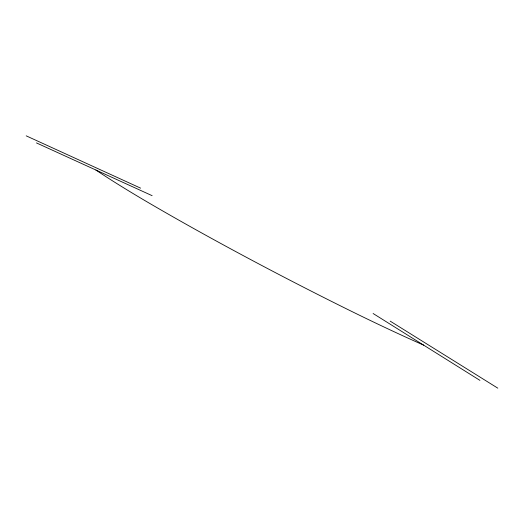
<?xml version="1.0" encoding="UTF-8"?>
<svg xmlns="http://www.w3.org/2000/svg" width="524" height="524" viewBox="0 0 524 524"><rect width="100%" height="100%" fill="white"/><g stroke="black" fill="none" stroke-linecap="round" stroke-linejoin="round"><path stroke-width="0.79" d="M26.2 135.84L140.615 188.149M36.438 142.908L152.13 195.675M390.19 321.14L497.8 388.16M373.114 313.509L479.919 380.359M423.7 345.165A242.723 24.078 27.4 0 1 345.526 308.374A330.913 29.73 27.2 0 1 152.274 204.904A239.023 23.573 27 0 1 95.833 169.999"/></g></svg>
